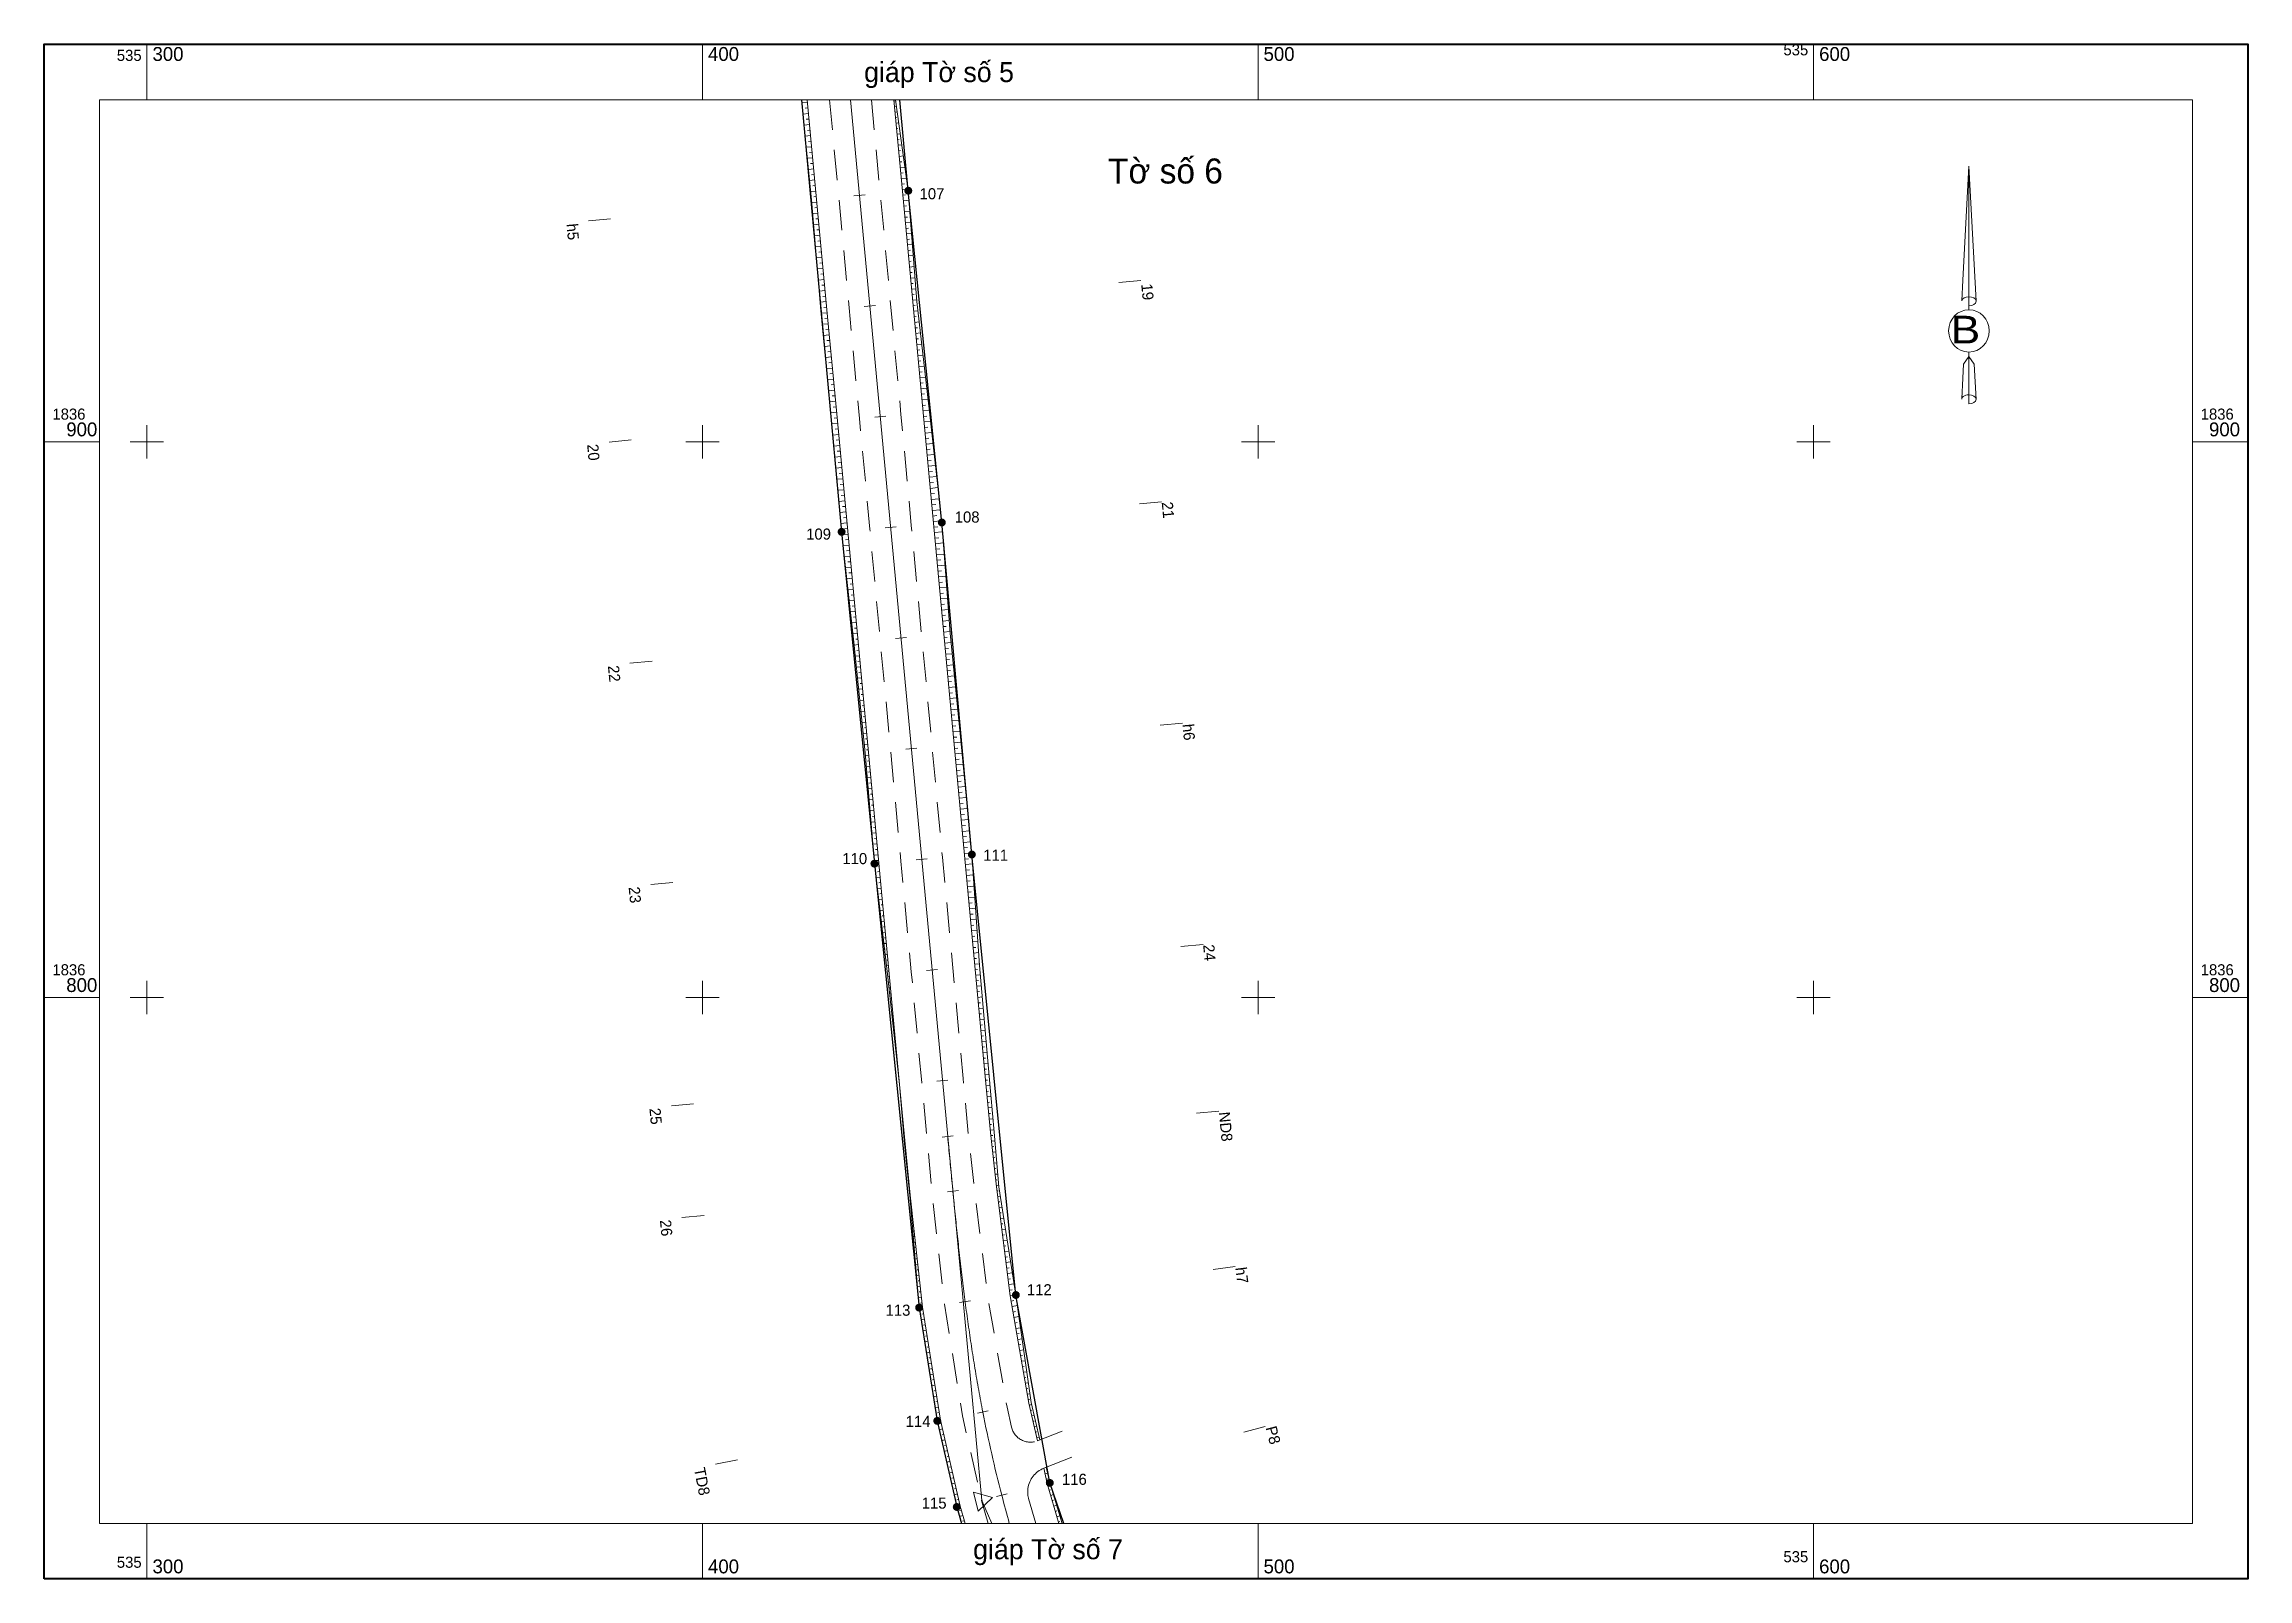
# Model space of a CAD drawing. Header units: metres. Extents: x 535281 to 535678, y 1836695 to 1836972.
import ezdxf
from ezdxf.enums import TextEntityAlignment as Align

# ---------------------------------------------------------------- set-up
doc = ezdxf.new("R2010")
doc.units = ezdxf.units.M
doc.header["$MEASUREMENT"] = 0
doc.linetypes.add('DGN Style 2', pattern=[9.069, 5.4414, -3.6276])
doc.layers.get('0').update_dxf_attribs({"color": 1})
for name, color, linetype, lineweight in [('Level 2', 1, 'Continuous', 0), ('Level 3', 1, 'Continuous', 0), ('Level 4', 1, 'Continuous', 0), ('Level 5', 1, 'Continuous', 0), ('Level 51', 1, 'Continuous', 0), ('Level 62', 1, 'Continuous', 0), ('Level 63', 1, 'Continuous', 0), ('Level 8', 1, 'Continuous', 0), ('Level 9', 1, 'Continuous', 0)]:
    doc.layers.add(name, color=color, linetype=linetype, lineweight=lineweight)
doc.styles.add('Style-CHAR_FAST_FONT', font='CHAR_FAST_FONT.shx')
doc.styles.add('Style-STANDARD', font='STANDARD.shx')

# ---------------------------------------------------------------- blocks, each defined once
blk = doc.blocks.new('BLOCK_')
at = {"color": 0, "linetype": 'ByBlock', "lineweight": 0}
blk.add_point((0, 0), dxfattribs=at)
blk = doc.blocks.new('KH_DIN')
at = {"color": 0, "linetype": 'Continuous', "lineweight": 0, "flags": 128}
blk.add_lwpolyline([(1.08, -1.83), (1.09, 1.71), (-1.99, -0.04)], close=True, dxfattribs=at)
blk.add_lwpolyline([(-0.05, 0, 1), (0.05, 0, 1)], format="xyb", close=True, dxfattribs=at)
at = {"color": 0, "linetype": 'Continuous', "lineweight": 0}
blk.add_blockref('BLOCK_', (0, 0), dxfattribs=at)
at = {"color": 0, "linetype": 'Continuous', "lineweight": 0, "style": 'Style-STANDARD', "flags": 1}
blk.add_attdef('xdata0', text='', height=1, rotation=165.5438, dxfattribs=at).set_placement((0, 0), align=Align.TOP_LEFT)
blk.add_attdef('xdata0', text='', height=1, rotation=165.5438, dxfattribs=at).set_placement((0, 0), align=Align.TOP_LEFT)
blk = doc.blocks.new('*U40')
at = {"layer": 'Level 51', "color": 7, "linetype": 'Continuous', "lineweight": 0}
for p, q in [((0.06, 50.71), (-2.51, 2.05)), ((0.06, 50.71), (3.13, -6.91)), ((0.06, 50.71), (3.13, -6.91)), ((0.06, 50.71), (3.13, -6.91)), ((0.06, -4.98), (0.06, 50.71)), ((-2.51, 2.05), (-3.01, -6.8)), ((0.06, -4.98), (0.06, -7.21)), ((0.06, -7.21), (0.06, -8.85)), ((0.06, -8.85), (0.06, -10.52)), ((0.06, -8.85), (0.06, -10.52)), ((0.06, -8.85), (0.06, -10.52)), ((3.13, -6.91), (3.13, -6.8)), ((-2.2, -33.66), (-2.51, -39.72)), ((0.06, -30.46), (-2.2, -33.66)), ((0.06, -30.46), (0.06, -28.57)), ((0.06, -30.46), (0.06, -28.57)), ((0.06, -30.46), (0.06, -28.57)), ((0.06, -30.46), (2.32, -33.66)), ((0.06, -30.46), (2.32, -33.66)), ((0.06, -30.46), (2.32, -33.66)), ((0.06, -46.8), (0.06, -30.46)), ((2.32, -33.66), (3.13, -48.73)), ((2.32, -33.66), (3.13, -48.73)), ((2.32, -33.66), (3.13, -48.73)), ((-2.51, -39.72), (-3.01, -48.53)), ((0.06, -46.8), (0.06, -48.98)), ((0.06, -48.98), (0.06, -50.66)), ((3.13, -48.73), (3.13, -48.53))]:
    blk.add_line(p, q, dxfattribs=at)
at = {"layer": 'Level 51', "color": 7, "linetype": 'Continuous', "lineweight": 0, "extrusion": (0, 0, -1)}
for centre, start_param, end_param in [((0.04, -6.91), 3.208733, 4.712389), ((0.04, -48.7), 3.792116, 4.712389), ((0.04, -48.7), 3.208907, 3.792116)]:
    blk.add_ellipse(centre, major_axis=(3.06, 0), ratio=0.632193, start_param=start_param, end_param=end_param, dxfattribs=at)
at = {"layer": 'Level 51', "color": 7, "linetype": 'Continuous', "lineweight": 0}
for centre, start_param, end_param in [((0.04, -6.91), 0.067141, 1.570796), ((0.04, -6.91), 4.712389, 6.283185), ((0.04, -48.7), 0.067141, 1.570796), ((0.04, -48.7), 4.712389, 6.283185)]:
    blk.add_ellipse(centre, major_axis=(3.06, 0), ratio=0.632193, start_param=start_param, end_param=end_param, dxfattribs=at)
blk.add_ellipse((0.04, -19.53), major_axis=(0, 9.03), ratio=0.956213, dxfattribs=at)
at = {"layer": 'Level 51', "color": 7, "linetype": 'Continuous', "lineweight": 0, "insert": (-1.42, -24.91), "char_height": 11.8046, "attachment_point": 8, "line_spacing_factor": 0.60241, "style": 'Style-CHAR_FAST_FONT'}
blk.add_mtext('\\H1.000000x;\\W1.194961;\\T1.000;B\\P', dxfattribs=at)

msp = doc.modelspace()

# ---------------------------------------------------------------- hatches: boundary and pattern name
at = {"layer": 'Level 4', "linetype": 'Continuous', "lineweight": 0}
h = msp.add_hatch(color=7, dxfattribs=at)
edge = h.paths.add_edge_path()
edge.add_arc((535437.05, 1836945.2), 0.719, 270, 630)
h = msp.add_hatch(color=7, dxfattribs=at)
edge = h.paths.add_edge_path()
edge.add_arc((535425.04, 1836883.81), 0.719, 270, 630)
h = msp.add_hatch(color=7, dxfattribs=at)
edge = h.paths.add_edge_path()
edge.add_arc((535443.08, 1836885.5), 0.719, 270, 630)
h = msp.add_hatch(color=7, dxfattribs=at)
edge = h.paths.add_edge_path()
edge.add_arc((535430.95, 1836824.1), 0.719, 270, 630)
h = msp.add_hatch(color=7, dxfattribs=at)
edge = h.paths.add_edge_path()
edge.add_arc((535448.49, 1836825.74), 0.719, 270, 630)
h = msp.add_hatch(color=7, dxfattribs=at)
edge = h.paths.add_edge_path()
edge.add_arc((535439, 1836744.21), 0.719, 270, 630)
h = msp.add_hatch(color=7, dxfattribs=at)
edge = h.paths.add_edge_path()
edge.add_arc((535456.41, 1836746.47), 0.719, 270, 630)
h = msp.add_hatch(color=7, dxfattribs=at)
edge = h.paths.add_edge_path()
edge.add_arc((535442.26, 1836723.82), 0.719, 270, 630)
h = msp.add_hatch(color=7, dxfattribs=at)
edge = h.paths.add_edge_path()
edge.add_arc((535462.52, 1836712.66), 0.719, 270, 630)
h = msp.add_hatch(color=7, dxfattribs=at)
edge = h.paths.add_edge_path()
edge.add_arc((535445.77, 1836708.33), 0.719, 270, 630)

# ---------------------------------------------------------------- linework, layer by layer
at = {"layer": 'Level 2', "color": 7, "linetype": 'Continuous', "lineweight": 0}
for p, q in [((535418.91, 1836961.08), (535417.89, 1836960.99)), ((535419.1, 1836959.09), (535418.09, 1836959)), ((535419, 1836960.09), (535418.5, 1836960.04)), ((535419.19, 1836958.09), (535418.69, 1836958.05)), ((535434.45, 1836961.33), (535434.75, 1836961.36)), ((535434.55, 1836960.34), (535434.72, 1836960.35)), ((535434.64, 1836959.34), (535435.03, 1836959.38)), ((535434.73, 1836958.35), (535434.95, 1836958.37)), ((535419.28, 1836957.1), (535418.29, 1836957.01)), ((535419.47, 1836955.11), (535418.49, 1836955.02)), ((535419.38, 1836956.1), (535418.88, 1836956.06)), ((535419.56, 1836954.11), (535419.07, 1836954.07)), ((535434.83, 1836957.35), (535435.31, 1836957.4)), ((535434.92, 1836956.36), (535435.19, 1836956.38)), ((535435.01, 1836955.36), (535435.59, 1836955.41)), ((535435.11, 1836954.36), (535435.42, 1836954.39)), ((535419.66, 1836953.12), (535418.69, 1836953.03)), ((535419.84, 1836951.13), (535418.88, 1836951.04)), ((535419.75, 1836952.12), (535419.27, 1836952.08)), ((535419.94, 1836950.13), (535419.46, 1836950.08)), ((535435.2, 1836953.37), (535435.88, 1836953.43)), ((535435.29, 1836952.37), (535435.66, 1836952.41)), ((535435.39, 1836951.38), (535436.16, 1836951.45)), ((535435.48, 1836950.38), (535435.89, 1836950.42)), ((535420.03, 1836949.13), (535419.08, 1836949.05)), ((535420.22, 1836947.14), (535419.28, 1836947.06)), ((535420.12, 1836948.14), (535419.65, 1836948.09)), ((535420.31, 1836946.15), (535419.84, 1836946.1)), ((535435.57, 1836949.39), (535436.44, 1836949.47)), ((535435.67, 1836948.39), (535436.12, 1836948.43)), ((535435.76, 1836947.4), (535436.72, 1836947.49)), ((535435.85, 1836946.4), (535436.36, 1836946.45)), ((535420.4, 1836945.15), (535419.48, 1836945.06)), ((535420.59, 1836943.16), (535419.67, 1836943.07)), ((535420.5, 1836944.16), (535420.04, 1836944.11)), ((535420.68, 1836942.16), (535420.22, 1836942.12)), ((535429.26, 1836944.47), (535427.26, 1836944.28)), ((535435.95, 1836945.4), (535437, 1836945.5)), ((535436.04, 1836944.41), (535436.57, 1836944.46)), ((535436.13, 1836943.41), (535437.18, 1836943.51)), ((535436.23, 1836942.42), (535436.74, 1836942.46)), ((535383.46, 1836940.17), (535379.47, 1836939.8)), ((535420.78, 1836941.17), (535419.84, 1836941.08)), ((535420.96, 1836939.18), (535420.01, 1836939.09)), ((535420.87, 1836940.17), (535420.4, 1836940.13)), ((535421.06, 1836938.18), (535420.58, 1836938.14)), ((535436.32, 1836941.42), (535437.33, 1836941.52)), ((535436.41, 1836940.43), (535436.91, 1836940.47)), ((535436.51, 1836939.43), (535437.48, 1836939.52)), ((535436.6, 1836938.43), (535437.08, 1836938.48)), ((535421.15, 1836937.19), (535420.18, 1836937.1)), ((535421.34, 1836935.2), (535420.35, 1836935.1)), ((535421.24, 1836936.19), (535420.75, 1836936.14)), ((535421.43, 1836934.2), (535420.93, 1836934.15)), ((535436.69, 1836937.44), (535437.64, 1836937.53)), ((535436.79, 1836936.44), (535437.25, 1836936.49)), ((535436.88, 1836935.45), (535437.79, 1836935.53)), ((535436.97, 1836934.45), (535437.42, 1836934.49)), ((535421.52, 1836933.2), (535420.52, 1836933.11)), ((535421.71, 1836931.21), (535420.69, 1836931.12)), ((535421.62, 1836932.21), (535421.11, 1836932.16)), ((535421.8, 1836930.22), (535421.29, 1836930.17)), ((535437.07, 1836933.46), (535437.94, 1836933.54)), ((535437.16, 1836932.46), (535437.59, 1836932.5)), ((535437.25, 1836931.46), (535438.09, 1836931.54)), ((535437.35, 1836930.47), (535437.76, 1836930.51)), ((535421.9, 1836929.22), (535420.86, 1836929.12)), ((535422.08, 1836927.23), (535421.03, 1836927.13)), ((535421.99, 1836928.23), (535421.47, 1836928.18)), ((535422.18, 1836926.23), (535421.65, 1836926.18)), ((535437.44, 1836929.47), (535438.25, 1836929.55)), ((535437.53, 1836928.48), (535437.93, 1836928.52)), ((535437.63, 1836927.48), (535438.4, 1836927.55)), ((535437.72, 1836926.49), (535438.1, 1836926.52)), ((535474.93, 1836928.66), (535478.91, 1836929.03)), ((535422.27, 1836925.24), (535421.2, 1836925.14)), ((535422.46, 1836923.25), (535421.38, 1836923.15)), ((535422.36, 1836924.24), (535421.83, 1836924.19)), ((535422.55, 1836922.25), (535422.01, 1836922.2)), ((535431.12, 1836924.55), (535429.13, 1836924.37)), ((535437.81, 1836925.49), (535438.55, 1836925.56)), ((535437.91, 1836924.5), (535438.28, 1836924.53)), ((535438, 1836923.5), (535438.77, 1836923.57)), ((535438.09, 1836922.5), (535438.49, 1836922.54)), ((535422.64, 1836921.26), (535421.57, 1836921.16)), ((535422.83, 1836919.27), (535421.75, 1836919.16)), ((535422.74, 1836920.26), (535422.2, 1836920.21)), ((535422.92, 1836918.27), (535422.39, 1836918.22)), ((535438.19, 1836921.51), (535439, 1836921.58)), ((535438.28, 1836920.51), (535438.7, 1836920.55)), ((535438.37, 1836919.52), (535439.23, 1836919.6)), ((535438.47, 1836918.52), (535438.9, 1836918.56)), ((535423.02, 1836917.27), (535421.94, 1836917.17)), ((535423.2, 1836915.28), (535422.13, 1836915.18)), ((535423.11, 1836916.28), (535422.57, 1836916.23)), ((535423.3, 1836914.29), (535422.76, 1836914.24)), ((535438.56, 1836917.53), (535439.46, 1836917.61)), ((535438.65, 1836916.53), (535439.11, 1836916.57)), ((535438.75, 1836915.53), (535439.69, 1836915.62)), ((535438.84, 1836914.54), (535439.32, 1836914.58)), ((535423.39, 1836913.29), (535422.32, 1836913.19)), ((535423.58, 1836911.3), (535422.51, 1836911.2)), ((535423.48, 1836912.3), (535422.95, 1836912.25)), ((535423.67, 1836910.3), (535423.14, 1836910.25)), ((535438.93, 1836913.54), (535439.91, 1836913.64)), ((535439.03, 1836912.55), (535439.53, 1836912.59)), ((535439.12, 1836911.55), (535440.14, 1836911.65)), ((535439.21, 1836910.56), (535439.74, 1836910.61)), ((535423.76, 1836909.31), (535422.7, 1836909.21)), ((535423.95, 1836907.32), (535422.88, 1836907.22)), ((535423.86, 1836908.31), (535423.32, 1836908.26)), ((535424.04, 1836906.32), (535423.51, 1836906.27)), ((535439.31, 1836909.56), (535440.37, 1836909.66)), ((535439.4, 1836908.57), (535439.94, 1836908.62)), ((535439.49, 1836907.57), (535440.6, 1836907.67)), ((535439.59, 1836906.57), (535440.15, 1836906.63)), ((535424.14, 1836905.33), (535423.07, 1836905.23)), ((535424.32, 1836903.33), (535423.26, 1836903.24)), ((535424.23, 1836904.33), (535423.7, 1836904.28)), ((535424.42, 1836902.34), (535423.88, 1836902.29)), ((535432.99, 1836904.64), (535431, 1836904.45)), ((535439.68, 1836905.58), (535440.83, 1836905.69)), ((535439.77, 1836904.58), (535440.36, 1836904.64)), ((535439.87, 1836903.59), (535441.05, 1836903.7)), ((535439.96, 1836902.59), (535440.56, 1836902.65)), ((535387.19, 1836900.35), (535383.21, 1836899.97)), ((535424.51, 1836901.34), (535423.44, 1836901.24)), ((535424.7, 1836899.35), (535423.63, 1836899.25)), ((535424.6, 1836900.35), (535424.07, 1836900.3)), ((535424.79, 1836898.36), (535424.25, 1836898.31)), ((535440.05, 1836901.6), (535441.27, 1836901.71)), ((535440.15, 1836900.6), (535440.77, 1836900.66)), ((535440.24, 1836899.6), (535441.49, 1836899.72)), ((535440.33, 1836898.61), (535440.97, 1836898.67)), ((535424.88, 1836897.36), (535423.81, 1836897.26)), ((535425.07, 1836895.37), (535423.99, 1836895.27)), ((535424.98, 1836896.37), (535424.44, 1836896.31)), ((535425.16, 1836894.37), (535424.62, 1836894.32)), ((535440.43, 1836897.61), (535441.71, 1836897.73)), ((535440.52, 1836896.62), (535441.17, 1836896.68)), ((535440.61, 1836895.62), (535441.94, 1836895.75)), ((535440.71, 1836894.63), (535441.38, 1836894.69)), ((535425.26, 1836893.38), (535424.17, 1836893.28)), ((535425.44, 1836891.39), (535424.36, 1836891.29)), ((535425.35, 1836892.38), (535424.81, 1836892.33)), ((535425.54, 1836890.39), (535424.99, 1836890.34)), ((535440.8, 1836893.63), (535442.16, 1836893.76)), ((535440.89, 1836892.64), (535441.58, 1836892.7)), ((535440.99, 1836891.64), (535442.38, 1836891.77)), ((535441.08, 1836890.64), (535441.78, 1836890.71)), ((535425.63, 1836889.4), (535424.54, 1836889.29)), ((535425.82, 1836887.4), (535424.72, 1836887.3)), ((535425.72, 1836888.4), (535425.18, 1836888.35)), ((535425.91, 1836886.41), (535425.36, 1836886.36)), ((535441.17, 1836889.65), (535442.6, 1836889.78)), ((535441.27, 1836888.65), (535441.99, 1836888.72)), ((535441.36, 1836887.66), (535442.82, 1836887.79)), ((535441.45, 1836886.66), (535442.19, 1836886.73)), ((535478.66, 1836888.83), (535482.65, 1836889.21)), ((535426, 1836885.41), (535424.91, 1836885.31)), ((535426.19, 1836883.42), (535425.1, 1836883.32)), ((535426.1, 1836884.42), (535425.55, 1836884.37)), ((535426.28, 1836882.43), (535425.75, 1836882.38)), ((535434.86, 1836884.73), (535432.86, 1836884.54)), ((535441.55, 1836885.67), (535443.04, 1836885.81)), ((535441.64, 1836884.67), (535442.38, 1836884.74)), ((535441.73, 1836883.67), (535443.2, 1836883.81)), ((535441.83, 1836882.68), (535442.55, 1836882.75)), ((535426.38, 1836881.43), (535425.32, 1836881.33)), ((535426.56, 1836879.44), (535425.54, 1836879.34)), ((535426.47, 1836880.44), (535425.95, 1836880.39)), ((535426.66, 1836878.44), (535426.15, 1836878.4)), ((535441.92, 1836881.68), (535443.35, 1836881.82)), ((535442.01, 1836880.69), (535442.72, 1836880.75)), ((535442.11, 1836879.69), (535443.5, 1836879.82)), ((535442.2, 1836878.7), (535442.89, 1836878.76)), ((535426.75, 1836877.45), (535425.76, 1836877.36)), ((535426.94, 1836875.46), (535425.98, 1836875.37)), ((535426.84, 1836876.45), (535426.36, 1836876.41)), ((535427.03, 1836874.46), (535426.56, 1836874.42)), ((535442.29, 1836877.7), (535443.65, 1836877.83)), ((535442.39, 1836876.71), (535443.05, 1836876.77)), ((535442.48, 1836875.71), (535443.79, 1836875.83)), ((535442.57, 1836874.71), (535443.22, 1836874.77)), ((535427.12, 1836873.47), (535426.2, 1836873.38)), ((535427.31, 1836871.47), (535426.42, 1836871.39)), ((535427.22, 1836872.47), (535426.76, 1836872.43)), ((535427.4, 1836870.48), (535426.97, 1836870.44)), ((535442.67, 1836873.72), (535443.94, 1836873.84)), ((535442.76, 1836872.72), (535443.39, 1836872.78)), ((535442.85, 1836871.73), (535444.09, 1836871.84)), ((535442.95, 1836870.73), (535443.56, 1836870.79)), ((535427.5, 1836869.48), (535426.64, 1836869.4)), ((535427.68, 1836867.49), (535426.86, 1836867.42)), ((535427.59, 1836868.49), (535427.17, 1836868.45)), ((535427.78, 1836866.5), (535427.37, 1836866.46)), ((535443.04, 1836869.74), (535444.24, 1836869.85)), ((535443.13, 1836868.74), (535443.72, 1836868.8)), ((535443.23, 1836867.74), (535444.39, 1836867.85)), ((535443.32, 1836866.75), (535443.89, 1836866.8)), ((535427.87, 1836865.5), (535427.08, 1836865.43)), ((535428.06, 1836863.51), (535427.3, 1836863.44)), ((535427.96, 1836864.51), (535427.58, 1836864.47)), ((535436.72, 1836864.81), (535434.73, 1836864.63)), ((535443.41, 1836865.75), (535444.54, 1836865.86)), ((535443.51, 1836864.76), (535444.07, 1836864.81)), ((535443.6, 1836863.76), (535444.73, 1836863.87)), ((535443.69, 1836862.77), (535444.26, 1836862.82)), ((535390.92, 1836860.52), (535386.94, 1836860.15)), ((535428.24, 1836861.52), (535427.5, 1836861.45)), ((535428.43, 1836859.53), (535427.71, 1836859.46)), ((535428.15, 1836862.51), (535427.78, 1836862.48)), ((535428.34, 1836860.52), (535427.97, 1836860.49)), ((535443.79, 1836861.77), (535444.93, 1836861.88)), ((535443.88, 1836860.77), (535444.45, 1836860.83)), ((535443.97, 1836859.78), (535445.12, 1836859.89)), ((535444.07, 1836858.78), (535444.65, 1836858.84)), ((535428.62, 1836857.54), (535427.91, 1836857.47)), ((535428.8, 1836855.54), (535428.12, 1836855.48)), ((535428.52, 1836858.53), (535428.17, 1836858.5)), ((535428.71, 1836856.54), (535428.36, 1836856.51)), ((535444.16, 1836857.79), (535445.32, 1836857.9)), ((535444.25, 1836856.79), (535444.84, 1836856.85)), ((535444.35, 1836855.8), (535445.52, 1836855.91)), ((535444.44, 1836854.8), (535445.03, 1836854.86)), ((535428.99, 1836853.55), (535428.32, 1836853.49)), ((535429.18, 1836851.56), (535428.53, 1836851.5)), ((535428.9, 1836854.55), (535428.56, 1836854.52)), ((535429.08, 1836852.56), (535428.75, 1836852.53)), ((535444.53, 1836853.81), (535445.72, 1836853.92)), ((535444.63, 1836852.81), (535445.22, 1836852.87)), ((535444.72, 1836851.81), (535445.92, 1836851.93)), ((535444.81, 1836850.82), (535445.42, 1836850.87)), ((535429.36, 1836849.57), (535428.73, 1836849.51)), ((535429.55, 1836847.58), (535428.94, 1836847.52)), ((535429.27, 1836850.57), (535428.95, 1836850.54)), ((535429.46, 1836848.58), (535429.15, 1836848.55)), ((535444.91, 1836849.82), (535446.12, 1836849.94)), ((535445, 1836848.83), (535445.61, 1836848.88)), ((535445.09, 1836847.83), (535446.31, 1836847.95)), ((535445.19, 1836846.84), (535445.8, 1836846.89)), ((535482.4, 1836849.01), (535486.38, 1836849.38)), ((535429.74, 1836845.59), (535429.14, 1836845.53)), ((535429.64, 1836846.58), (535429.34, 1836846.56)), ((535429.92, 1836843.6), (535429.34, 1836843.54)), ((535429.83, 1836844.59), (535429.54, 1836844.57)), ((535438.59, 1836844.9), (535436.6, 1836844.72)), ((535445.28, 1836845.84), (535446.51, 1836845.96)), ((535445.37, 1836844.84), (535445.99, 1836844.9)), ((535445.47, 1836843.85), (535446.71, 1836843.97)), ((535445.56, 1836842.85), (535446.18, 1836842.91)), ((535430.11, 1836841.61), (535429.5, 1836841.55)), ((535430.3, 1836839.61), (535429.67, 1836839.56)), ((535430.02, 1836842.6), (535429.72, 1836842.57)), ((535430.2, 1836840.61), (535429.89, 1836840.58)), ((535445.65, 1836841.86), (535446.9, 1836841.97)), ((535445.75, 1836840.86), (535446.37, 1836840.92)), ((535445.84, 1836839.87), (535447.1, 1836839.98)), ((535445.93, 1836838.87), (535446.57, 1836838.93)), ((535430.48, 1836837.62), (535429.83, 1836837.56)), ((535430.67, 1836835.63), (535430, 1836835.57)), ((535430.39, 1836838.62), (535430.07, 1836838.59)), ((535430.58, 1836836.63), (535430.25, 1836836.6)), ((535446.03, 1836837.88), (535447.29, 1836837.99)), ((535446.12, 1836836.88), (535446.76, 1836836.94)), ((535446.22, 1836835.88), (535447.49, 1836836)), ((535446.31, 1836834.89), (535446.95, 1836834.95)), ((535430.86, 1836833.64), (535430.17, 1836833.58)), ((535431.04, 1836831.65), (535430.33, 1836831.58)), ((535430.76, 1836834.64), (535430.42, 1836834.6)), ((535430.95, 1836832.64), (535430.6, 1836832.61)), ((535446.4, 1836833.89), (535447.68, 1836834.01)), ((535446.5, 1836832.9), (535447.14, 1836832.96)), ((535446.59, 1836831.9), (535447.88, 1836832.02)), ((535446.68, 1836830.91), (535447.33, 1836830.97)), ((535431.23, 1836829.66), (535430.5, 1836829.59)), ((535431.42, 1836827.67), (535430.66, 1836827.6)), ((535431.14, 1836830.65), (535430.78, 1836830.62)), ((535431.32, 1836828.66), (535430.95, 1836828.63)), ((535446.78, 1836829.91), (535448.07, 1836830.03)), ((535446.87, 1836828.91), (535447.52, 1836828.98)), ((535446.96, 1836827.92), (535448.27, 1836828.04)), ((535447.06, 1836826.92), (535447.71, 1836826.98)), ((535431.6, 1836825.68), (535430.83, 1836825.6)), ((535431.79, 1836823.68), (535431.01, 1836823.61)), ((535431.51, 1836826.67), (535431.13, 1836826.64)), ((535431.7, 1836824.68), (535431.3, 1836824.64)), ((535440.46, 1836824.99), (535438.47, 1836824.8)), ((535447.15, 1836825.93), (535448.46, 1836826.05)), ((535447.24, 1836824.93), (535447.89, 1836824.99)), ((535447.34, 1836823.94), (535448.61, 1836824.06)), ((535447.43, 1836822.94), (535448.05, 1836823)), ((535394.66, 1836820.7), (535390.68, 1836820.32)), ((535431.98, 1836821.69), (535431.24, 1836821.62)), ((535432.16, 1836819.7), (535431.48, 1836819.64)), ((535431.88, 1836822.69), (535431.51, 1836822.65)), ((535432.07, 1836820.7), (535431.72, 1836820.66)), ((535447.52, 1836821.95), (535448.74, 1836822.06)), ((535447.62, 1836820.95), (535448.21, 1836821.01)), ((535447.71, 1836819.95), (535448.88, 1836820.06)), ((535447.8, 1836818.96), (535448.37, 1836819.01)), ((535432.35, 1836817.71), (535431.71, 1836817.65)), ((535432.26, 1836818.71), (535431.93, 1836818.67)), ((535432.54, 1836815.72), (535431.95, 1836815.66)), ((535432.44, 1836816.71), (535432.14, 1836816.69)), ((535447.9, 1836817.96), (535449.01, 1836818.07)), ((535447.99, 1836816.97), (535448.53, 1836817.02)), ((535448.08, 1836815.97), (535449.15, 1836816.07)), ((535448.18, 1836814.98), (535448.7, 1836815.02)), ((535432.72, 1836813.73), (535432.18, 1836813.68)), ((535432.63, 1836814.72), (535432.35, 1836814.7)), ((535432.91, 1836811.74), (535432.41, 1836811.69)), ((535432.82, 1836812.73), (535432.56, 1836812.71)), ((535448.27, 1836813.98), (535449.28, 1836814.08)), ((535448.36, 1836812.98), (535448.86, 1836813.03)), ((535448.46, 1836811.99), (535449.42, 1836812.08)), ((535448.55, 1836810.99), (535449.02, 1836811.04)), ((535433.1, 1836809.75), (535432.65, 1836809.7)), ((535433, 1836810.74), (535432.77, 1836810.72)), ((535433.28, 1836807.75), (535432.88, 1836807.72)), ((535433.19, 1836808.75), (535432.98, 1836808.73)), ((535448.64, 1836810), (535449.55, 1836810.08)), ((535448.74, 1836809), (535449.18, 1836809.04)), ((535448.83, 1836808.01), (535449.69, 1836808.09)), ((535448.92, 1836807.01), (535449.34, 1836807.05)), ((535486.13, 1836809.18), (535490.11, 1836809.56)), ((535433.47, 1836805.76), (535433.11, 1836805.73)), ((535433.38, 1836806.76), (535433.19, 1836806.74)), ((535433.66, 1836803.77), (535433.34, 1836803.74)), ((535433.56, 1836804.77), (535433.4, 1836804.75)), ((535442.32, 1836805.08), (535440.33, 1836804.89)), ((535449.02, 1836806.02), (535449.82, 1836806.09)), ((535449.11, 1836805.02), (535449.51, 1836805.06)), ((535449.2, 1836804.02), (535449.99, 1836804.1)), ((535449.3, 1836803.03), (535449.69, 1836803.06)), ((535433.84, 1836801.78), (535433.56, 1836801.75)), ((535433.75, 1836802.78), (535433.6, 1836802.76)), ((535434.03, 1836799.79), (535433.77, 1836799.76)), ((535433.94, 1836800.78), (535433.8, 1836800.77)), ((535449.39, 1836802.03), (535450.16, 1836802.11)), ((535449.48, 1836801.04), (535449.87, 1836801.07)), ((535449.58, 1836800.04), (535450.34, 1836800.11)), ((535449.67, 1836799.05), (535450.05, 1836799.08)), ((535434.22, 1836797.8), (535433.99, 1836797.78)), ((535434.12, 1836798.79), (535434, 1836798.78)), ((535434.31, 1836796.8), (535434.2, 1836796.79)), ((535434.4, 1836795.81), (535434.2, 1836795.79)), ((535449.76, 1836798.05), (535450.51, 1836798.12)), ((535449.86, 1836797.05), (535450.23, 1836797.09)), ((535449.95, 1836796.06), (535450.68, 1836796.13)), ((535450.04, 1836795.06), (535450.41, 1836795.1)), ((535434.5, 1836794.81), (535434.4, 1836794.8)), ((535434.59, 1836793.82), (535434.42, 1836793.8)), ((535434.68, 1836792.82), (535434.6, 1836792.81)), ((535434.78, 1836791.82), (535434.63, 1836791.81)), ((535450.14, 1836794.07), (535450.86, 1836794.14)), ((535450.23, 1836793.07), (535450.59, 1836793.11)), ((535450.32, 1836792.08), (535451.03, 1836792.14)), ((535450.42, 1836791.08), (535450.77, 1836791.11)), ((535434.87, 1836790.83), (535434.8, 1836790.82)), ((535434.96, 1836789.83), (535434.84, 1836789.82)), ((535435.06, 1836788.84), (535435, 1836788.83)), ((535435.15, 1836787.84), (535435.06, 1836787.83)), ((535450.51, 1836790.08), (535451.2, 1836790.15)), ((535450.6, 1836789.09), (535450.95, 1836789.12)), ((535450.7, 1836788.09), (535451.38, 1836788.16)), ((535435.24, 1836786.85), (535435.21, 1836786.84)), ((535435.34, 1836785.85), (535435.27, 1836785.84)), ((535435.43, 1836784.85), (535435.41, 1836784.85)), ((535435.52, 1836783.86), (535435.48, 1836783.85)), ((535444.19, 1836785.16), (535442.2, 1836784.98)), ((535450.79, 1836787.1), (535451.13, 1836787.13)), ((535450.88, 1836786.1), (535451.55, 1836786.17)), ((535450.98, 1836785.11), (535451.31, 1836785.14)), ((535451.07, 1836784.11), (535451.73, 1836784.17)), ((535398.39, 1836780.87), (535394.41, 1836780.5)), ((535435.62, 1836782.86), (535435.59, 1836782.86)), ((535435.71, 1836781.87), (535435.65, 1836781.86)), ((535435.8, 1836780.87), (535435.77, 1836780.87)), ((535435.9, 1836779.88), (535435.83, 1836779.87)), ((535451.16, 1836783.12), (535451.49, 1836783.15)), ((535451.26, 1836782.12), (535451.92, 1836782.18)), ((535451.35, 1836781.12), (535451.68, 1836781.16)), ((535451.44, 1836780.13), (535452.1, 1836780.19)), ((535488.94, 1836779.2), (535492.93, 1836779.57)), ((535435.99, 1836778.88), (535435.95, 1836778.88)), ((535436.08, 1836777.89), (535436.01, 1836777.88)), ((535436.18, 1836776.89), (535436.14, 1836776.89)), ((535436.27, 1836775.89), (535436.18, 1836775.89)), ((535451.54, 1836779.13), (535451.86, 1836779.16)), ((535451.63, 1836778.14), (535452.29, 1836778.2)), ((535451.72, 1836777.14), (535452.05, 1836777.17)), ((535451.82, 1836776.15), (535452.47, 1836776.21)), ((535436.36, 1836774.9), (535436.32, 1836774.89)), ((535436.46, 1836773.9), (535436.36, 1836773.89)), ((535436.55, 1836772.91), (535436.51, 1836772.9)), ((535436.65, 1836771.91), (535436.56, 1836771.9)), ((535445.14, 1836775.09), (535443.14, 1836774.9)), ((535451.92, 1836775.15), (535452.24, 1836775.19)), ((535452.03, 1836774.16), (535452.64, 1836774.22)), ((535452.13, 1836773.16), (535452.43, 1836773.2)), ((535452.24, 1836772.17), (535452.8, 1836772.23)), ((535436.74, 1836770.92), (535436.7, 1836770.91)), ((535436.84, 1836769.92), (535436.76, 1836769.91)), ((535436.93, 1836768.92), (535436.89, 1836768.92)), ((535437.03, 1836767.93), (535436.96, 1836767.92)), ((535452.35, 1836771.17), (535452.62, 1836771.2)), ((535452.46, 1836770.18), (535452.97, 1836770.24)), ((535452.57, 1836769.19), (535452.81, 1836769.21)), ((535452.68, 1836768.19), (535453.14, 1836768.24)), ((535437.12, 1836766.93), (535437.09, 1836766.93)), ((535437.22, 1836765.94), (535437.15, 1836765.93)), ((535437.31, 1836764.94), (535437.28, 1836764.94)), ((535437.41, 1836763.95), (535437.34, 1836763.94)), ((535446.07, 1836765.26), (535444.08, 1836765.06)), ((535452.79, 1836767.2), (535453, 1836767.22)), ((535452.9, 1836766.2), (535453.3, 1836766.25)), ((535453.02, 1836765.21), (535453.23, 1836765.24)), ((535453.14, 1836764.22), (535453.59, 1836764.28)), ((535400.29, 1836760.79), (535396.31, 1836760.4)), ((535437.52, 1836762.95), (535437.48, 1836762.95)), ((535437.63, 1836761.96), (535437.51, 1836761.95)), ((535437.74, 1836760.97), (535437.67, 1836760.96)), ((535437.85, 1836759.97), (535437.68, 1836759.95)), ((535453.26, 1836763.23), (535453.51, 1836763.26)), ((535453.39, 1836762.24), (535453.9, 1836762.3)), ((535453.51, 1836761.24), (535453.79, 1836761.28)), ((535453.64, 1836760.25), (535454.22, 1836760.32)), ((535438.07, 1836757.98), (535437.84, 1836757.96)), ((535437.96, 1836758.98), (535437.86, 1836758.97)), ((535438.3, 1836756), (535438.01, 1836755.97)), ((535438.19, 1836756.99), (535438.06, 1836756.98)), ((535453.76, 1836759.26), (535454.07, 1836759.3)), ((535453.89, 1836758.27), (535454.53, 1836758.35)), ((535454.01, 1836757.27), (535454.35, 1836757.32)), ((535454.14, 1836756.28), (535454.84, 1836756.37)), ((535438.52, 1836754.01), (535438.18, 1836753.97)), ((535438.41, 1836755), (535438.25, 1836754.99)), ((535438.74, 1836752.02), (535438.35, 1836751.98)), ((535438.63, 1836753.02), (535438.44, 1836753)), ((535454.26, 1836755.29), (535454.63, 1836755.34)), ((535454.38, 1836754.3), (535455.16, 1836754.39)), ((535454.51, 1836753.31), (535454.91, 1836753.36)), ((535454.63, 1836752.31), (535455.47, 1836752.42)), ((535491.91, 1836751.07), (535495.88, 1836751.58)), ((535438.96, 1836750.03), (535438.51, 1836749.98)), ((535438.85, 1836751.03), (535438.64, 1836751)), ((535439.18, 1836748.05), (535438.68, 1836747.99)), ((535439.07, 1836749.04), (535438.83, 1836749.01)), ((535454.76, 1836751.32), (535455.19, 1836751.37)), ((535454.88, 1836750.33), (535455.78, 1836750.44)), ((535455.01, 1836749.34), (535455.47, 1836749.39)), ((535455.13, 1836748.34), (535456.09, 1836748.46)), ((535439.4, 1836746.06), (535438.85, 1836746)), ((535439.29, 1836747.05), (535439.03, 1836747.02)), ((535439.63, 1836744.07), (535439.03, 1836743.98)), ((535439.51, 1836745.06), (535439.22, 1836745.03)), ((535448.27, 1836745.41), (535446.29, 1836745.15)), ((535455.26, 1836747.35), (535455.75, 1836747.41)), ((535455.38, 1836746.36), (535456.41, 1836746.49)), ((535455.55, 1836745.37), (535456.04, 1836745.46)), ((535455.72, 1836744.39), (535456.68, 1836744.56)), ((535439.95, 1836742.1), (535439.35, 1836742)), ((535439.79, 1836743.08), (535439.49, 1836743.04)), ((535440.26, 1836740.12), (535439.66, 1836740.03)), ((535440.1, 1836741.11), (535439.81, 1836741.06)), ((535455.89, 1836743.4), (535456.36, 1836743.48)), ((535456.07, 1836742.42), (535456.96, 1836742.58)), ((535456.24, 1836741.43), (535456.67, 1836741.51)), ((535456.41, 1836740.45), (535457.24, 1836740.59)), ((535440.58, 1836738.15), (535439.98, 1836738.05)), ((535440.42, 1836739.13), (535440.12, 1836739.09)), ((535440.9, 1836736.17), (535440.3, 1836736.08)), ((535440.74, 1836737.16), (535440.44, 1836737.11)), ((535456.58, 1836739.46), (535456.98, 1836739.53)), ((535456.75, 1836738.48), (535457.52, 1836738.61)), ((535456.93, 1836737.49), (535457.3, 1836737.56)), ((535457.1, 1836736.51), (535457.81, 1836736.63)), ((535457.27, 1836735.52), (535457.61, 1836735.58)), ((535441.21, 1836734.2), (535440.61, 1836734.1)), ((535441.05, 1836735.18), (535440.75, 1836735.14)), ((535441.53, 1836732.22), (535440.93, 1836732.13)), ((535441.37, 1836733.21), (535441.07, 1836733.16)), ((535457.44, 1836734.54), (535458.09, 1836734.65)), ((535457.62, 1836733.55), (535457.92, 1836733.61)), ((535457.79, 1836732.57), (535458.37, 1836732.67)), ((535457.96, 1836731.58), (535458.23, 1836731.63)), ((535441.84, 1836730.25), (535441.24, 1836730.15)), ((535441.69, 1836731.24), (535441.39, 1836731.19)), ((535442.16, 1836728.27), (535441.56, 1836728.18)), ((535442, 1836729.26), (535441.7, 1836729.21)), ((535458.13, 1836730.6), (535458.65, 1836730.69)), ((535458.3, 1836729.61), (535458.55, 1836729.66)), ((535458.48, 1836728.63), (535458.93, 1836728.71)), ((535458.65, 1836727.64), (535458.86, 1836727.68)), ((535442.48, 1836726.3), (535441.88, 1836726.2)), ((535442.32, 1836727.29), (535442.02, 1836727.24)), ((535442.79, 1836724.32), (535442.19, 1836724.23)), ((535442.63, 1836725.31), (535442.33, 1836725.26)), ((535451.44, 1836725.61), (535449.48, 1836725.23)), ((535458.84, 1836726.66), (535459.24, 1836726.75)), ((535459.06, 1836725.69), (535459.26, 1836725.73)), ((535459.28, 1836724.71), (535459.69, 1836724.81)), ((535459.51, 1836723.74), (535459.71, 1836723.78)), ((535443.21, 1836722.37), (535442.62, 1836722.23)), ((535442.99, 1836723.34), (535442.69, 1836723.28)), ((535443.66, 1836720.42), (535443.06, 1836720.28)), ((535443.43, 1836721.39), (535443.14, 1836721.33)), ((535459.73, 1836722.76), (535460.15, 1836722.86)), ((535459.95, 1836721.79), (535460.16, 1836721.83)), ((535460.17, 1836720.81), (535460.6, 1836720.91)), ((535497.42, 1836721.79), (535501.29, 1836722.8)), ((535406.29, 1836716.81), (535402.36, 1836716.04)), ((535444.1, 1836718.47), (535443.5, 1836718.33)), ((535443.88, 1836719.44), (535443.58, 1836719.38)), ((535444.54, 1836716.52), (535443.95, 1836716.38)), ((535444.32, 1836717.49), (535444.02, 1836717.43)), ((535444.99, 1836714.57), (535444.39, 1836714.43)), ((535444.77, 1836715.54), (535444.47, 1836715.48)), ((535445.43, 1836712.62), (535444.83, 1836712.48)), ((535445.21, 1836713.59), (535444.91, 1836713.53)), ((535461.65, 1836714.31), (535462.11, 1836714.42)), ((535461.88, 1836713.34), (535462.11, 1836713.39)), ((535462.12, 1836712.34), (535462.58, 1836712.47)), ((535445.88, 1836710.67), (535445.28, 1836710.53)), ((535445.66, 1836711.64), (535445.35, 1836711.57)), ((535446.32, 1836708.72), (535445.72, 1836708.58)), ((535446.1, 1836709.69), (535445.8, 1836709.62)), ((535454.84, 1836710.7), (535452.91, 1836710.19)), ((535454.84, 1836710.69), (535452.91, 1836710.19)), ((535462.4, 1836711.38), (535462.63, 1836711.44)), ((535462.68, 1836710.42), (535463.16, 1836710.56)), ((535462.96, 1836709.46), (535463.2, 1836709.53)), ((535463.24, 1836708.5), (535463.74, 1836708.64)), ((535446.87, 1836706.8), (535446.25, 1836706.63)), ((535446.59, 1836707.77), (535446.28, 1836707.68)), ((535447.14, 1836705.84), (535446.83, 1836705.75)), ((535463.52, 1836707.54), (535463.77, 1836707.61)), ((535463.8, 1836706.58), (535464.31, 1836706.73)), ((535464.07, 1836705.61), (535464.34, 1836705.69))]:
    msp.add_line(p, q, dxfattribs=at)
at = {"layer": 'Level 2', "color": 7, "linetype": 'Continuous', "lineweight": 0, "flags": 128}
for points in [[(535417.84, 1836961.56), (535419.63, 1836943.56), (535421.33, 1836923.63), (535423.21, 1836903.72), (535425.04, 1836883.81), (535427.25, 1836863.93), (535429.3, 1836844.03), (535430.95, 1836824.1), (535433.29, 1836804.23), (535435.44, 1836784.34), (535436.33, 1836774.26), (535437.31, 1836764.4), (535439, 1836744.21), (535442.26, 1836723.82), (535445.77, 1836708.33), (535445.78, 1836708.33)], [(535418.87, 1836961.56), (535420.54, 1836943.65), (535422.41, 1836923.74), (535424.28, 1836903.82), (535426.14, 1836883.91), (535428.01, 1836864), (535429.88, 1836844.09), (535431.75, 1836824.17), (535433.61, 1836804.26), (535435.48, 1836784.35), (535436.42, 1836774.27), (535437.36, 1836764.41), (535439.6, 1836744.29), (535442.85, 1836723.94), (535446.37, 1836708.49), (535446.38, 1836708.48)], [(535460.31, 1836720.22), (535458.75, 1836727.03), (535455.38, 1836746.33), (535452.93, 1836765.93), (535451.86, 1836775.72), (535450.91, 1836785.79), (535449.04, 1836805.71), (535447.18, 1836825.62), (535445.31, 1836845.53), (535443.44, 1836865.44), (535441.58, 1836885.36), (535439.71, 1836905.27), (535437.84, 1836925.18), (535435.98, 1836945.1), (535434.43, 1836961.56)], [(535434.72, 1836961.56), (535437.05, 1836945.2), (535438.58, 1836925.25), (535440.86, 1836905.38), (535443.08, 1836885.5), (535444.56, 1836865.55), (535446.54, 1836845.65), (535448.49, 1836825.74), (535449.84, 1836805.78), (535451.58, 1836785.86), (535452.51, 1836775.78), (535453.33, 1836765.96), (535456.41, 1836746.47), (535459.16, 1836727.11), (535460.72, 1836720.39)], [(535462.05, 1836712.57), (535462.05, 1836712.58), (535461.43, 1836715.29)], [(535461.87, 1836715.46), (535462.51, 1836712.7), (535462.51, 1836712.69)], [(535461.87, 1836715.46), (535462.51, 1836712.7), (535462.51, 1836712.69)], [(535464.15, 1836705.38), (535462.06, 1836712.54), (535462.05, 1836712.57)], [(535462.51, 1836712.69), (535462.52, 1836712.66), (535464.72, 1836705.38)], [(535445.78, 1836708.33), (535446.6, 1836705.38)], [(535446.38, 1836708.48), (535447.28, 1836705.38)]]:
    msp.add_lwpolyline(points, dxfattribs=at)
at = {"layer": 'Level 3', "color": 7, "linetype": 'Continuous', "lineweight": 0}
for p, q in [((535426.65, 1836961.56), (535444.14, 1836774.99)), ((535444.14, 1836774.99), (535450.28, 1836709.5)), ((535452.09, 1836705.38), (535450.28, 1836709.5))]:
    msp.add_line(p, q, dxfattribs=at)
at = {"layer": 'Level 3', "color": 7, "linetype": 'Continuous', "lineweight": 0, "flags": 128}
msp.add_lwpolyline([(535444.14, 1836774.99), (535444.19, 1836774.49), (535444.23, 1836774), (535444.28, 1836773.5), (535444.33, 1836773), (535444.37, 1836772.5), (535444.42, 1836772), (535444.47, 1836771.51), (535444.51, 1836771.01), (535444.56, 1836770.51), (535444.61, 1836770.01), (535444.66, 1836769.52), (535444.7, 1836769.02), (535444.75, 1836768.52), (535444.8, 1836768.02), (535444.85, 1836767.52), (535444.89, 1836767.03), (535444.94, 1836766.53), (535444.99, 1836766.03), (535445.04, 1836765.53), (535445.09, 1836765.04), (535445.14, 1836764.54), (535445.18, 1836764.04), (535445.23, 1836763.54), (535445.28, 1836763.05), (535445.33, 1836762.55), (535445.38, 1836762.05), (535445.43, 1836761.55), (535445.48, 1836761.06), (535445.53, 1836760.56), (535445.58, 1836760.06), (535445.64, 1836759.56), (535445.69, 1836759.07), (535445.74, 1836758.57), (535445.79, 1836758.07), (535445.84, 1836757.57), (535445.9, 1836757.08), (535445.95, 1836756.58), (535446, 1836756.08), (535446.06, 1836755.59), (535446.11, 1836755.09), (535446.17, 1836754.59), (535446.22, 1836754.1), (535446.28, 1836753.6), (535446.33, 1836753.1), (535446.39, 1836752.6), (535446.45, 1836752.11), (535446.51, 1836751.61), (535446.56, 1836751.11), (535446.62, 1836750.62), (535446.68, 1836750.12), (535446.74, 1836749.62), (535446.8, 1836749.13), (535446.86, 1836748.63), (535446.92, 1836748.14), (535446.98, 1836747.64), (535447.04, 1836747.14), (535447.11, 1836746.65), (535447.17, 1836746.15), (535447.23, 1836745.66), (535447.3, 1836745.16), (535447.36, 1836744.66), (535447.43, 1836744.17), (535447.49, 1836743.67), (535447.56, 1836743.18), (535447.63, 1836742.68), (535447.7, 1836742.19), (535447.77, 1836741.69), (535447.83, 1836741.2), (535447.9, 1836740.7), (535447.98, 1836740.21), (535448.05, 1836739.71), (535448.12, 1836739.22), (535448.19, 1836738.72), (535448.26, 1836738.23), (535448.34, 1836737.73), (535448.41, 1836737.24), (535448.49, 1836736.74), (535448.57, 1836736.25), (535448.64, 1836735.76), (535448.72, 1836735.26), (535448.8, 1836734.77), (535448.88, 1836734.27), (535448.96, 1836733.78), (535449.04, 1836733.29), (535449.12, 1836732.79), (535449.21, 1836732.3), (535449.29, 1836731.81), (535449.37, 1836731.32), (535449.46, 1836730.82), (535449.55, 1836730.33), (535449.63, 1836729.84), (535449.72, 1836729.35), (535449.81, 1836728.85), (535449.9, 1836728.36), (535449.99, 1836727.87), (535450.08, 1836727.38), (535450.18, 1836726.89), (535450.27, 1836726.4), (535450.37, 1836725.91), (535450.46, 1836725.41), (535450.46, 1836725.41, 0.015366), (535453.88, 1836710.44)], format="xyb", dxfattribs=at)
at = {"layer": 'Level 3', "color": 7, "linetype": 'Continuous', "lineweight": 0}
msp.add_arc((535695.97, 1836772.84), 250.01, 194.454, 195.6542, dxfattribs=at)
at = {"layer": 'Level 5', "color": 7, "linetype": 'Continuous', "lineweight": 30}
msp.add_line((535417.83, 1836961.56), (535425.04, 1836883.81), dxfattribs=at)
at = {"layer": 'Level 5', "color": 7, "linetype": 'Continuous', "lineweight": 30, "flags": 128}
for points in [[(535465.02, 1836705.38), (535462.52, 1836712.66), (535456.41, 1836746.47), (535448.49, 1836825.74), (535443.08, 1836885.5), (535437.05, 1836945.2), (535435.53, 1836961.56)], [(535425.04, 1836883.81), (535430.95, 1836824.1), (535439, 1836744.21), (535442.26, 1836723.82), (535445.78, 1836708.33), (535446.6, 1836705.38)]]:
    msp.add_lwpolyline(points, dxfattribs=at)
at = {"layer": 'Level 62', "color": 7, "linetype": 'Continuous', "lineweight": 0, "flags": 128}
msp.add_lwpolyline([(535291.48, 1836961.56), (535668.19, 1836961.56), (535668.19, 1836705.38), (535291.48, 1836705.38)], close=True, dxfattribs=at)
at = {"layer": 'Level 63', "color": 7, "linetype": 'Continuous', "lineweight": 0}
for p, q in [((535300, 1836961.56), (535300, 1836971.56)), ((535400, 1836961.56), (535400, 1836971.56)), ((535500, 1836961.56), (535500, 1836971.56)), ((535600, 1836961.56), (535600, 1836971.56)), ((535300, 1836897), (535300, 1836903)), ((535400, 1836897), (535400, 1836903)), ((535500, 1836897), (535500, 1836903)), ((535600, 1836897), (535600, 1836903)), ((535281.48, 1836900), (535291.48, 1836900)), ((535297, 1836900), (535303, 1836900)), ((535397, 1836900), (535403, 1836900)), ((535497, 1836900), (535503, 1836900)), ((535597, 1836900), (535603, 1836900)), ((535668.19, 1836900), (535678.19, 1836900)), ((535281.48, 1836800), (535291.48, 1836800)), ((535297, 1836800), (535303, 1836800)), ((535300, 1836797), (535300, 1836803)), ((535397, 1836800), (535403, 1836800)), ((535400, 1836797), (535400, 1836803)), ((535497, 1836800), (535503, 1836800)), ((535500, 1836797), (535500, 1836803)), ((535597, 1836800), (535603, 1836800)), ((535600, 1836797), (535600, 1836803)), ((535668.19, 1836800), (535678.19, 1836800)), ((535300, 1836695.38), (535300, 1836705.38)), ((535400, 1836695.38), (535400, 1836705.38)), ((535500, 1836695.38), (535500, 1836705.38)), ((535600, 1836695.38), (535600, 1836705.38))]:
    msp.add_line(p, q, dxfattribs=at)
at = {"layer": 'Level 63', "color": 7, "linetype": 'Continuous', "lineweight": 40, "flags": 128}
msp.add_lwpolyline([(535281.48, 1836695.38), (535281.48, 1836971.56), (535678.19, 1836971.56), (535678.19, 1836695.38)], close=True, dxfattribs=at)
at = {"layer": 'Level 63', "color": 7, "linetype": 'Continuous', "lineweight": 13, "flags": 128}
msp.add_lwpolyline([(535291.48, 1836705.38), (535291.48, 1836961.56), (535668.19, 1836961.56), (535668.19, 1836705.38)], close=True, dxfattribs=at)
at = {"layer": 'Level 8', "color": 7, "linetype": 'DGN Style 2', "lineweight": 0}
for p, q in [((535460.31, 1836720.22), (535464.75, 1836721.99)), ((535461.43, 1836715.29), (535466.6, 1836717.34))]:
    msp.add_line(p, q, dxfattribs=at)
at = {"layer": 'Level 8', "color": 7, "linetype": 'DGN Style 2', "lineweight": 0, "flags": 128}
for points in [[(535422.88, 1836961.56), (535424.53, 1836944.02), (535426.39, 1836924.11), (535428.26, 1836904.2), (535430.13, 1836884.28), (535431.99, 1836864.37), (535433.86, 1836844.46), (535435.73, 1836824.55), (535437.59, 1836804.63), (535439.46, 1836784.72), (535440.41, 1836774.64), (535441.34, 1836764.8), (535443.56, 1836744.8), (535446.78, 1836724.7), (535450.25, 1836709.5), (535450.25, 1836709.49)], [(535430.42, 1836961.56), (535431.99, 1836944.72), (535433.86, 1836924.81), (535435.73, 1836904.9), (535437.59, 1836884.98), (535439.46, 1836865.07), (535441.33, 1836845.16), (535443.19, 1836825.25), (535445.06, 1836805.33), (535446.93, 1836785.42), (535447.87, 1836775.35), (535448.94, 1836765.54), (535451.42, 1836745.82), (535454.83, 1836726.27), (535455.65, 1836722.67)], [(535450.25, 1836709.49), (535451.44, 1836705.38)], [(535458.68, 1836709.86), (535459.98, 1836705.38)]]:
    msp.add_lwpolyline(points, dxfattribs=at)
at = {"layer": 'Level 8', "color": 7, "linetype": 'DGN Style 2', "lineweight": 0}
for centre, radius, start, end in [((535459.03, 1836723.45), 3.47, 192.8455, 291.6416), ((535463.13, 1836711.02), 4.59, 111.6416, 171.9474), ((535463.13, 1836710.99), 4.59, 171.4913, 194.2268)]:
    msp.add_arc(centre, radius, start, end, dxfattribs=at)
at = {"layer": 'Level 9', "color": 7, "linetype": 'Continuous', "lineweight": 0, "flags": 128}
for points in [[(535417.84, 1836961.56), (535419.63, 1836943.56), (535421.33, 1836923.63), (535423.21, 1836903.72), (535425.04, 1836883.81), (535427.25, 1836863.93), (535429.3, 1836844.03), (535430.95, 1836824.1), (535433.29, 1836804.23), (535435.44, 1836784.34), (535436.33, 1836774.26), (535437.31, 1836764.4), (535439, 1836744.21), (535442.26, 1836723.82), (535445.77, 1836708.33), (535445.78, 1836708.33)], [(535434.72, 1836961.56), (535437.05, 1836945.2), (535438.58, 1836925.25), (535440.86, 1836905.38), (535443.08, 1836885.5), (535444.56, 1836865.55), (535446.54, 1836845.65), (535448.49, 1836825.74), (535449.84, 1836805.78), (535451.58, 1836785.86), (535452.51, 1836775.78), (535453.33, 1836765.96), (535456.41, 1836746.47), (535459.16, 1836727.11), (535460.72, 1836720.39)], [(535462.51, 1836712.69), (535462.52, 1836712.66), (535464.72, 1836705.38)], [(535445.78, 1836708.33), (535446.6, 1836705.38)]]:
    msp.add_lwpolyline(points, dxfattribs=at)

# ---------------------------------------------------------------- block references
at = {"layer": 'Level 2', "color": 7, "linetype": 'Continuous', "lineweight": 0, "rotation": 194.4561750000004}
msp.add_blockref('KH_DIN', (535450.28, 1836709.5), dxfattribs=at)
at = {"layer": 'Level 51', "color": 7, "linetype": 'Continuous', "lineweight": 0, "xscale": 0.422397414644141, "yscale": 0.422397414644141, "zscale": 0.422397414644141}
msp.add_blockref('*U40', (535627.95, 1836928.23), dxfattribs=at)

# ---------------------------------------------------------------- texts
at = {"layer": 'Level 2', "color": 7, "linetype": 'Continuous', "lineweight": 0, "char_height": 2, "attachment_point": 1, "line_spacing_factor": 0.828316, "style": 'Style-CHAR_FAST_FONT'}
for s, insert, rotation in [('h5\\P', (535377.5, 1836939.39), 275.356), ('19\\P', (535480.96, 1836928.57), 275.356), ('20\\P', (535381.22, 1836899.7), 275.356), ('21\\P', (535484.65, 1836889.31), 275.356), ('22\\P', (535384.96, 1836859.87), 275.356), ('h6\\P', (535488.39, 1836849.35), 275.356), ('23\\P', (535388.69, 1836820.05), 275.356), ('24\\P', (535492.11, 1836809.66), 275.356), ('25\\P', (535392.43, 1836780.22), 275.356), ('ND8\\P', (535494.94, 1836779.54), 275.356), ('26\\P', (535394.32, 1836760.12), 275.5739), ('h7\\P', (535497.89, 1836751.62), 277.3845), ('P8\\P', (535503.28, 1836723.09), 284.6049), ('TD8\\P', (535400.42, 1836715.59), 281.0285)]:
    msp.add_mtext(s, dxfattribs=dict(at, insert=insert, rotation=rotation))
at = {"layer": 'Level 4', "color": 1, "linetype": 'Continuous', "lineweight": 0, "style": 'Style-CHAR_FAST_FONT'}
for s, p in [('107', (535441.31, 1836944.66)), ('108', (535447.64, 1836886.48)), ('109', (535420.9, 1836883.41)), ('110', (535427.41, 1836825.01)), ('111', (535452.77, 1836825.62)), ('112', (535460.63, 1836747.42)), ('113', (535435.19, 1836743.74)), ('114', (535438.81, 1836723.73)), ('116', (535466.95, 1836713.31)), ('115', (535441.7, 1836709.03))]:
    msp.add_text(s, height=2, dxfattribs=at).set_placement(p, align=Align.MIDDLE_CENTER)
at = {"layer": 'Level 63', "color": 7, "linetype": 'Continuous', "lineweight": 0, "style": 'Style-CHAR_FAST_FONT'}
for p in [(535299.04, 1836968.56), (535599.04, 1836969.56), (535599.04, 1836698.38), (535299.04, 1836697.38)]:
    msp.add_text('535', height=2, dxfattribs=at).set_placement(p, align=Align.RIGHT)
for s, height, p in [('300', 2.5, (535301, 1836968.56)), ('400', 2.5, (535401, 1836968.56)), ('500', 2.5, (535501, 1836968.56)), ('600', 2.5, (535601, 1836968.56)), ('1836', 2, (535282.98, 1836904)), ('900', 2.5, (535285.48, 1836901)), ('1836', 2, (535669.69, 1836904)), ('900', 2.5, (535671.19, 1836901)), ('1836', 2, (535282.98, 1836804)), ('800', 2.5, (535285.48, 1836801)), ('1836', 2, (535669.69, 1836804)), ('800', 2.5, (535671.19, 1836801)), ('300', 2.5, (535301, 1836696.38)), ('400', 2.5, (535401, 1836696.38)), ('500', 2.5, (535501, 1836696.38)), ('600', 2.5, (535601, 1836696.38))]:
    msp.add_text(s, height=height, dxfattribs=at).set_placement(p)
for s, height, p in [('gi%%184p T%%234 s%%232 5', 3.6, (535442.58, 1836968.35)), ('T%%234 s%%232 6', 4.5, (535483.34, 1836951)), ('gi%%184p T%%234 s%%232 7', 3.6, (535462.2, 1836702.52))]:
    msp.add_text(s, height=height, dxfattribs=at).set_placement(p, align=Align.TOP_CENTER)

doc.saveas('drawing.dxf')
